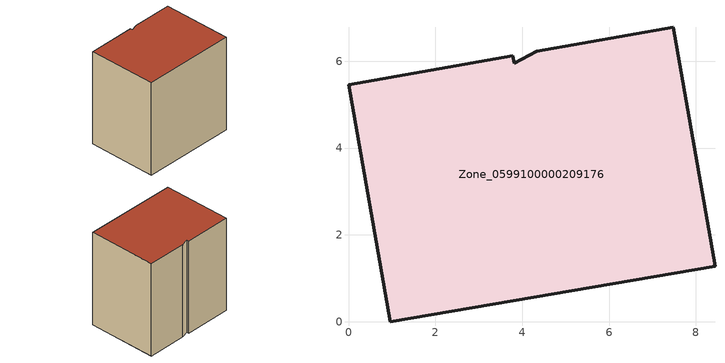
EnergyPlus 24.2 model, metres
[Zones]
Zone_0599100000209176
 floor ground (C_G): 3.82,5.96 4.34,6.22 7.48,6.78 8.44,1.28 0.96,0 0,5.46 3.79,6.13 z0
 wall outside (C_F): 8.44,1.28 7.48,6.78 4.34,6.22 3.82,5.96 3.79,6.13 0,5.46 0.96,0 8.44,1.28 z0:7.74
 roof outside (C_R): 7.48,6.78 4.34,6.22 3.82,5.96 3.79,6.13 0,5.46 0.96,0 8.44,1.28 z7.74
[BUILDING]
Pand.0599100000209176: North Axis=0; Terrain=City; Loads Convergence Tolerance Value=0.04; Temperature Convergence Tolerance Value=0.4; Solar Distribution=FullExterior; Maximum Number of Warmup Days=25; Minimum Number of Warmup Days=1
[Site:Location]
Rotterdam.The.Hague.AP_ZH_NLD Design_Conditions: Latitude=51.96; Longitude=4.45; Time Zone=1; Elevation=-4.5
[SITE:GROUNDTEMPERATURE:BUILDINGSURFACE]
18, 18, 18, 18, 18, 18, 18, 18, 18, 18, 18, 18
[MATERIAL] Thermal Absorptance=0.9; Solar Absorptance=0.7; Visible Absorptance=0.7
Name | Roughness | Thickness | Conductivity | Density | Specific Heat
G.TC.1946 | MediumSmooth | 0.15 | 1 | 540 | 1210
F.TC.1946 | Rough | 0.3 | 0.857143 | 1920 | 840
R.TC.1946 | MediumRough | 0.2 | 0.909091 | 1500 | 1000
[CONSTRUCTION]
C_G: G.TC.1946
C_F: F.TC.1946
C_R: R.TC.1946
[ZONE]
Zone_0599100000209176: Type=1; Multiplier=1; Ceiling Height=Autocalculate; Volume=Autocalculate; Floor Area=autocalculate; Part of Total Floor Area=Yes
[ZONEINFILTRATION:DESIGNFLOWRATE]
Infil_Zone_0599100000209176: Zone or ZoneList or Space or SpaceList=Zone_0599100000209176; Schedule=AlwaysOn; Design Flow Rate Calculation Method=Flow/Area; Flow Rate per Floor Area=0.003; Constant Term Coefficient=1; Temperature Term Coefficient=0; Velocity Term Coefficient=0; Velocity Squared Term Coefficient=0
[HVACTEMPLATE:ZONE:IDEALLOADSAIRSYSTEM]
Zone_0599100000209176: Maximum Heating Supply Air Temperature=50; Minimum Cooling Supply Air Temperature=13; Maximum Heating Supply Air Humidity Ratio=0.0156; Minimum Cooling Supply Air Humidity Ratio=0.0077; Heating Limit=NoLimit; Cooling Limit=NoLimit; Dehumidification Control Type=ConstantSensibleHeatRatio; Cooling Sensible Heat Ratio=0.7; Dehumidification Setpoint=60; Humidification Control Type=None; Humidification Setpoint=30; Outdoor Air Method=None; Outdoor Air Flow Rate per Person=0.00944; Outdoor Air Flow Rate per Zone Floor Area=0; Outdoor Air Flow Rate per Zone=0; Demand Controlled Ventilation Type=None; Outdoor Air Economizer Type=NoEconomizer; Heat Recovery Type=None; Sensible Heat Recovery Effectiveness=0.7; Latent Heat Recovery Effectiveness=0.65
[ZONECONTROL:THERMOSTAT]
ThermostatControl_Zone_0599100000209176: Zone or ZoneList=Zone_0599100000209176; Control Type Schedule=DualSetpointControlType; Control 1=Thermostat_Zone_0599100000209176; Temperature Difference Between Cutout And Setpoint=0
[THERMOSTATSETPOINT:DUALSETPOINT]
Thermostat_Zone_0599100000209176: Heating Setpoint Temperature Schedule=HeatingSetpoint_Zone_0599100000209176; Cooling Setpoint Temperature Schedule=CoolingSetpoint_Zone_0599100000209176
[SCHEDULE:COMPACT]
HeatingSetpoint_Zone_0599100000209176: Through: 12/31, For: AllDays, Until: 24:00, 21
CoolingSetpoint_Zone_0599100000209176: Through: 12/31, For: AllDays, Until: 24:00, 24
DualSetpointControlType: Through: 12/31, For: AllDays, Until: 24:00, 4
AlwaysOn: Through: 12/31, For: AllDays, Until: 24:00, 1
